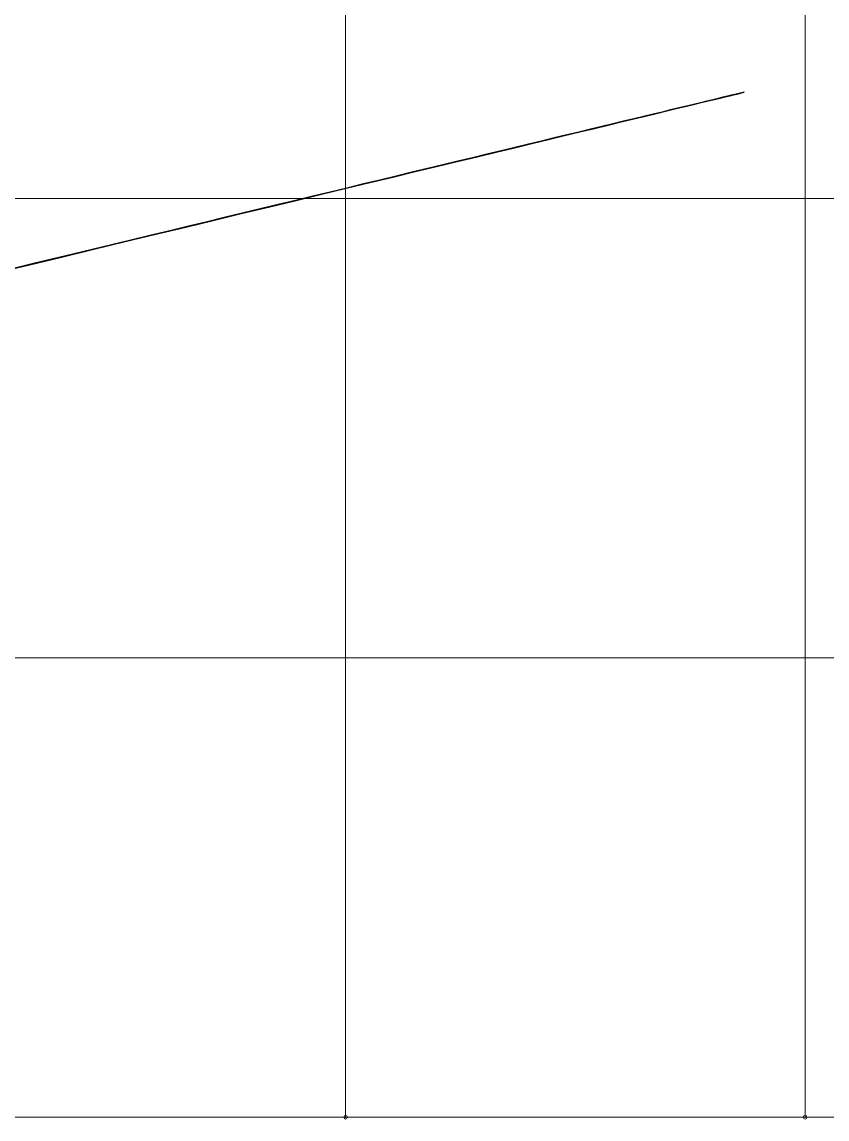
# Model space of a CAD drawing. Header units: metres. Extents: x -400 to 2000400, y -400 to 948520.
# Drawn here: x 729545 to 904771, y -400 to 238395 of the extents above; entities that cross this region are included whole.
import ezdxf

# ---------------------------------------------------------------- set-up
doc = ezdxf.new("R2010")
doc.units = ezdxf.units.M
doc.header["$LTSCALE"] = 1600
doc.header["$PDMODE"] = 32
doc.header["$PDSIZE"] = 800
doc.layers.add('1', color=7, linetype='Continuous', lineweight=25)
doc.layers.add('3', color=7, linetype='Continuous', lineweight=13)

msp = doc.modelspace()

# ---------------------------------------------------------------- linework, layer by layer
at = {"layer": '1'}
msp.add_spline([(665751, 169924), (665751, 169863), (665690, 169863), (665690, 169802), (665690, 169741), (665690, 169741), (665651, 169778)], degree=3, dxfattribs=at)
at = {"layer": '3'}
for p, q in [((900000, 600000), (900000, 0)), ((900000, 600000), (900000, 0)), ((800000, 200000), (900000, 200000)), ((900000, 200000), (1600000, 200000)), ((800000, 100000), (800000, 0)), ((800000, 100000), (900000, 100000)), ((900000, 100000), (1600000, 100000)), ((800000, 0), (900000, 0)), ((900000, 0), (1600000, 0))]:
    msp.add_line(p, q, dxfattribs=at)
for points in [[(800000, 100000), (800000, 200000), (800000, 300000), (800000, 400000), (800000, 500000), (800000, 600000), (800000, 700000), (800000, 800000)], [(100000, 200000), (200000, 200000), (300000, 200000), (400000, 200000), (500000, 200000), (600000, 200000), (700000, 200000), (800000, 200000)], [(100000, 100000), (200000, 100000), (300000, 100000), (400000, 100000), (500000, 100000), (600000, 100000), (700000, 100000), (800000, 100000)], [(100000, 0), (200000, 0), (300000, 0), (400000, 0), (500000, 0), (600000, 0), (700000, 0), (800000, 0)]]:
    msp.add_spline(points, degree=3, dxfattribs=at)
for p in [(800000, 0), (900000, 0)]:
    msp.add_point(p, dxfattribs=at)

doc.saveas('drawing.dxf')
